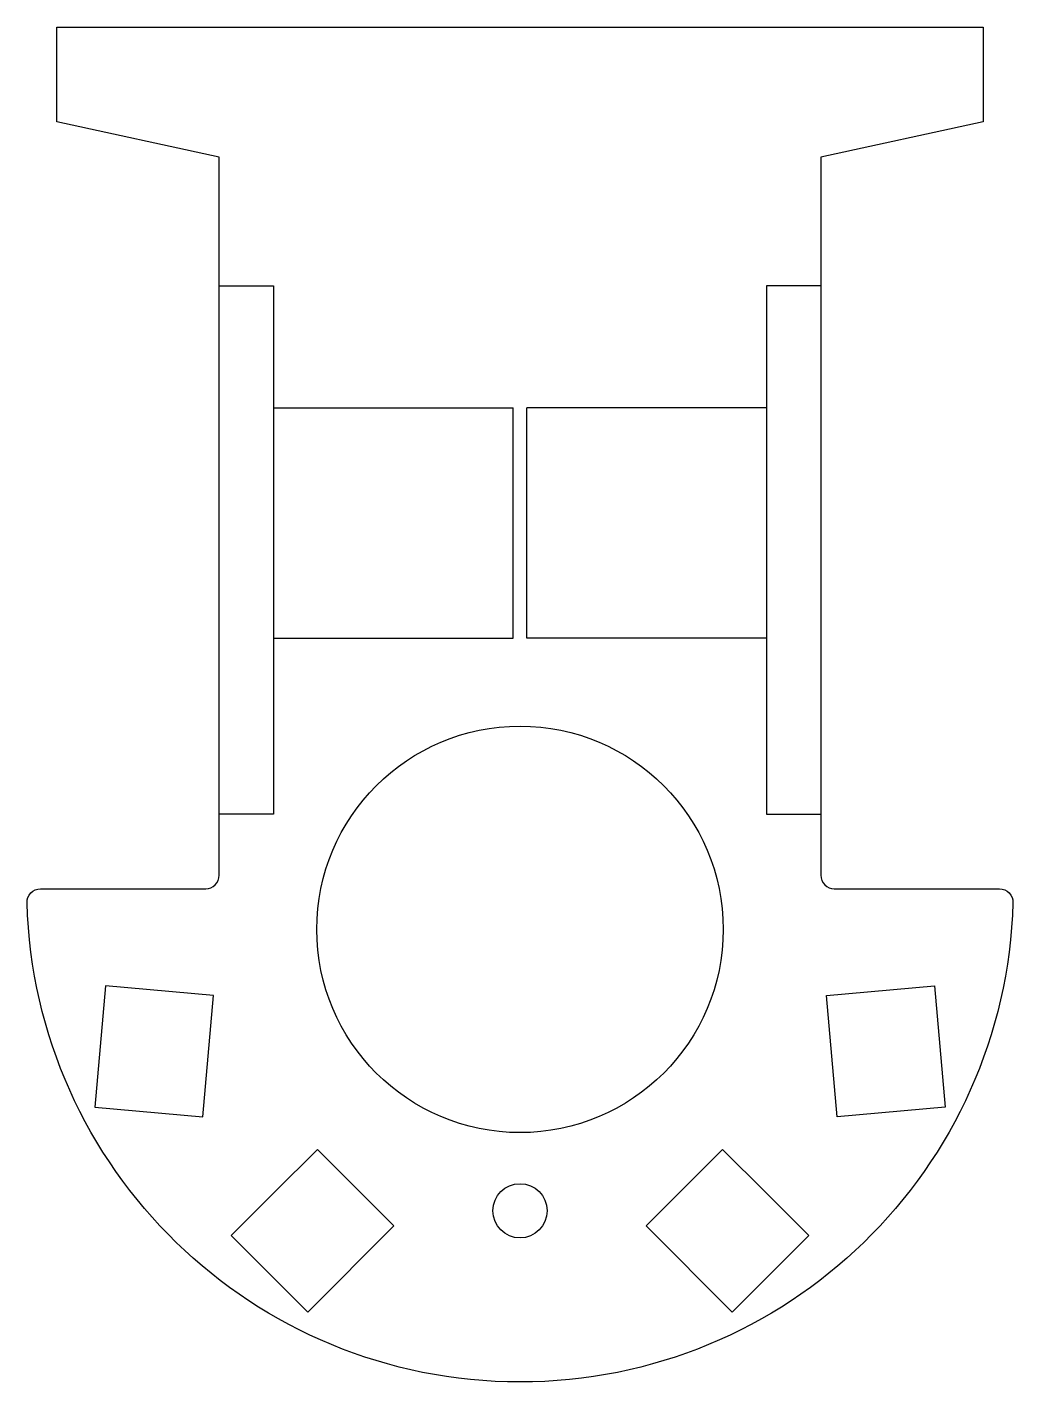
# Model space of a CAD drawing. Header units: millimetres. Extents: x -36 to 36, y -63 to 37.
import ezdxf

# ---------------------------------------------------------------- set-up
doc = ezdxf.new("R2010")
doc.units = ezdxf.units.MM
doc.layers.get('0').update_dxf_attribs({"linetype": 'CONTINUOUS'})

msp = doc.modelspace()

# ---------------------------------------------------------------- linework, layer by layer
for p, q in [((-22.2, 17.5), (-18.2, 17.5)), ((-18.2, 17.5), (-18.2, -21.5)), ((18.2, 17.5), (18.2, -21.5)), ((22.2, 17.5), (18.2, 17.5)), ((-18.2, 8.5), (-0.5, 8.5)), ((-0.5, -8.5), (-0.5, 8.5)), ((18.2, 8.5), (0.5, 8.5)), ((0.5, -8.5), (0.5, 8.5)), ((-18.2, -8.5), (-0.5, -8.5)), ((18.2, -8.5), (0.5, -8.5)), ((-18.2, -21.5), (-22.2, -21.5)), ((18.2, -21.5), (22.2, -21.5))]:
    msp.add_line(p, q)
msp.add_lwpolyline([(-22.2, -26), (-22.2, 27), (-34.2, 29.6), (-34.2, 36.6), (34.2, 36.6), (34.2, 32), (34.2, 29.6), (22.2, 27), (22.2, -26, 0.41421), (23.2, -27), (35.39, -27, -0.42251), (36.39, -28.03, -0.97214), (-36.39, -28.03, -0.42251), (-35.39, -27), (-23.2, -27, 0.41421)], format="xyb", close=True)
for points in [[(-30.99, -38.65), (-31.38, -43.13), (-23.41, -43.83), (-22.63, -34.87), (-30.6, -34.17)], [(30.6, -34.17), (30.99, -38.65), (31.38, -43.13), (23.41, -43.83), (22.63, -34.87)], [(-21.33, -52.6), (-18.15, -49.42), (-14.96, -46.24), (-9.31, -51.89), (-15.67, -58.26)], [(21.33, -52.6), (18.15, -49.42), (14.96, -46.24), (9.31, -51.89), (15.67, -58.26)]]:
    msp.add_lwpolyline(points, close=True)
for centre, radius in [((0, -30), 15), ((0, -50.77), 2)]:
    msp.add_circle(centre, radius)

doc.saveas('drawing.dxf')
